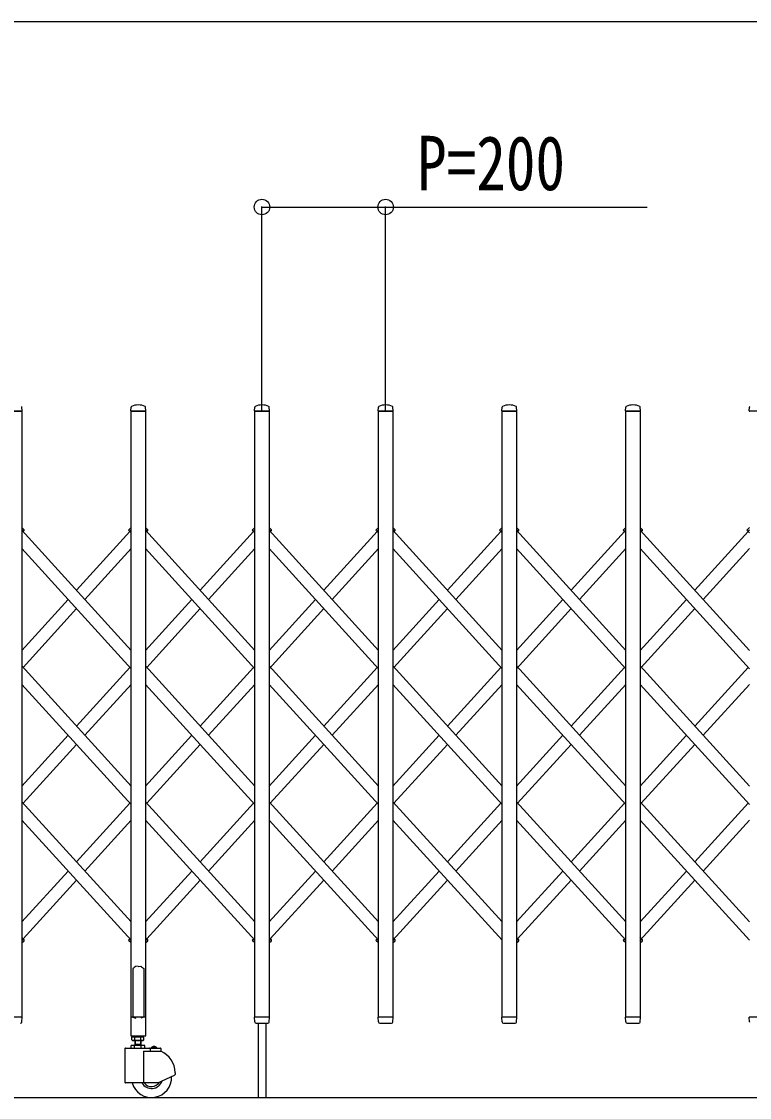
# Model space of a CAD drawing. Units: millimetres, scale not verified. Extents: x -16832 to 16820, y -11892 to 11880.
# Drawn here: x 234 to 1411, y 4882 to 6622 of the extents above; entities that cross this region are included whole.
import ezdxf
from ezdxf.enums import TextEntityAlignment as Align

# ---------------------------------------------------------------- set-up
doc = ezdxf.new("R2010")
doc.units = ezdxf.units.MM
doc.header["$LTSCALE"] = 50
for name, color, linetype in [('0-4_YKK_13', 4, 'Continuous'), ('0-5_YKK_A1', 4, 'Continuous'), ('0-6_YKK_D', 6, 'Continuous')]:
    doc.layers.add(name, color=color, linetype=linetype)
doc.styles.add('ＭＳ ゴシック', font='')
doc.styles.get('ＭＳ ゴシック').set_extended_font_data('MS Gothic')

msp = doc.modelspace()

# ---------------------------------------------------------------- linework, layer by layer
at = {"layer": '0-4_YKK_13'}
for p, q in [((234.27, 5992), (210.87, 5992)), ((234.57, 5992.32), (234.2, 5998.45)), ((410.57, 5992.32), (410.95, 5998.45)), ((434.27, 5992), (410.87, 5992)), ((434.57, 5992.32), (434.2, 5998.45)), ((610.57, 5992.32), (610.95, 5998.45)), ((634.27, 5992), (610.87, 5992)), ((634.57, 5992.32), (634.2, 5998.45)), ((810.57, 5992.32), (810.95, 5998.45)), ((834.27, 5992), (810.87, 5992)), ((834.57, 5992.32), (834.2, 5998.45)), ((1010.57, 5992.32), (1010.95, 5998.45)), ((1034.27, 5992), (1010.87, 5992)), ((1034.57, 5992.32), (1034.2, 5998.45)), ((1210.57, 5992.32), (1210.95, 5998.45)), ((1234.27, 5992), (1210.87, 5992)), ((1234.57, 5992.32), (1234.2, 5998.45)), ((1410.57, 5992.32), (1410.95, 5998.45)), ((1434.27, 5992), (1410.87, 5992)), ((237.87, 5800.11), (234.07, 5803.57)), ((236.92, 5797.59), (234.07, 5800.19)), ((236.92, 5797.59), (237.93, 5798.7)), ((408.23, 5797.59), (407.22, 5798.7)), ((407.28, 5800.11), (411.07, 5803.57)), ((408.23, 5797.59), (411.07, 5800.19)), ((437.87, 5800.11), (434.07, 5803.57)), ((436.92, 5797.59), (434.07, 5800.19)), ((436.92, 5797.59), (437.93, 5798.7)), ((608.23, 5797.59), (607.22, 5798.7)), ((607.28, 5800.11), (611.07, 5803.57)), ((608.23, 5797.59), (611.07, 5800.19)), ((637.84, 5800.11), (634.05, 5803.57)), ((636.89, 5797.59), (634.05, 5800.19)), ((636.89, 5797.59), (637.9, 5798.7)), ((808.2, 5797.59), (807.19, 5798.7)), ((808.2, 5797.59), (807.19, 5798.7)), ((808.2, 5797.59), (807.19, 5798.7)), ((807.25, 5800.11), (811.05, 5803.57)), ((807.25, 5800.11), (811.05, 5803.57)), ((807.25, 5800.11), (811.05, 5803.57)), ((808.2, 5797.59), (811.05, 5800.19)), ((808.2, 5797.59), (811.05, 5800.19)), ((808.2, 5797.59), (811.05, 5800.19)), ((837.84, 5800.11), (834.05, 5803.57)), ((836.89, 5797.59), (834.05, 5800.19)), ((836.89, 5797.59), (837.9, 5798.7)), ((1008.2, 5797.59), (1007.19, 5798.7)), ((1008.2, 5797.59), (1007.19, 5798.7)), ((1008.2, 5797.59), (1007.19, 5798.7)), ((1007.25, 5800.11), (1011.05, 5803.57)), ((1007.25, 5800.11), (1011.05, 5803.57)), ((1007.25, 5800.11), (1011.05, 5803.57)), ((1008.2, 5797.59), (1011.05, 5800.19)), ((1008.2, 5797.59), (1011.05, 5800.19)), ((1008.2, 5797.59), (1011.05, 5800.19)), ((1037.84, 5800.11), (1034.05, 5803.57)), ((1036.89, 5797.59), (1034.05, 5800.19)), ((1036.89, 5797.59), (1037.9, 5798.7)), ((1208.2, 5797.59), (1207.19, 5798.7)), ((1208.2, 5797.59), (1207.19, 5798.7)), ((1208.2, 5797.59), (1207.19, 5798.7)), ((1207.25, 5800.11), (1211.05, 5803.57)), ((1207.25, 5800.11), (1211.05, 5803.57)), ((1207.25, 5800.11), (1211.05, 5803.57)), ((1208.2, 5797.59), (1211.05, 5800.19)), ((1208.2, 5797.59), (1211.05, 5800.19)), ((1208.2, 5797.59), (1211.05, 5800.19)), ((1237.84, 5800.11), (1234.05, 5803.57)), ((1236.89, 5797.59), (1234.05, 5800.19)), ((1236.89, 5797.59), (1237.9, 5798.7)), ((1408.2, 5797.59), (1407.19, 5798.7)), ((1408.2, 5797.59), (1407.19, 5798.7)), ((1408.2, 5797.59), (1407.19, 5798.7)), ((1407.25, 5800.11), (1411.05, 5803.57)), ((1407.25, 5800.11), (1411.05, 5803.57)), ((1407.25, 5800.11), (1411.05, 5803.57)), ((1408.2, 5797.59), (1411.05, 5800.19)), ((1408.2, 5797.59), (1411.05, 5800.19)), ((1408.2, 5797.59), (1411.05, 5800.19)), ((234.07, 5132), (237.87, 5135.46)), ((411.07, 5132), (407.28, 5135.46)), ((434.07, 5132), (437.87, 5135.46)), ((611.07, 5132), (607.28, 5135.46)), ((634.05, 5132), (637.84, 5135.46)), ((636.67, 5137.78), (636.89, 5137.98)), ((636.89, 5137.98), (637.9, 5136.87)), ((808.2, 5137.98), (807.19, 5136.87)), ((808.2, 5137.98), (807.19, 5136.87)), ((808.2, 5137.98), (807.19, 5136.87)), ((811.05, 5132), (807.25, 5135.46)), ((811.05, 5132), (807.25, 5135.46)), ((811.05, 5132), (807.25, 5135.46)), ((811.05, 5135.39), (808.2, 5137.98)), ((811.05, 5135.39), (808.2, 5137.98)), ((811.05, 5135.39), (808.2, 5137.98)), ((834.05, 5132), (837.84, 5135.46)), ((836.67, 5137.78), (836.89, 5137.98)), ((836.89, 5137.98), (837.9, 5136.87)), ((1034.05, 5132), (1037.84, 5135.46)), ((1036.67, 5137.78), (1036.89, 5137.98)), ((1036.89, 5137.98), (1037.9, 5136.87)), ((1208.2, 5137.98), (1207.19, 5136.87)), ((1208.2, 5137.98), (1207.19, 5136.87)), ((1208.2, 5137.98), (1207.19, 5136.87)), ((1211.05, 5132), (1207.25, 5135.46)), ((1211.05, 5132), (1207.25, 5135.46)), ((1211.05, 5132), (1207.25, 5135.46)), ((1211.05, 5135.39), (1208.2, 5137.98)), ((1211.05, 5135.39), (1208.2, 5137.98)), ((1211.05, 5135.39), (1208.2, 5137.98)), ((1234.05, 5132), (1237.84, 5135.46)), ((1236.67, 5137.78), (1236.89, 5137.98)), ((1236.89, 5137.98), (1237.9, 5136.87)), ((413.57, 5090.55), (413.57, 5012.1)), ((422.57, 5093.8), (418.57, 5094.23)), ((422.57, 5093.8), (426.57, 5094.23)), ((426.57, 5094.23), (427.57, 5093.33)), ((427.57, 5093.33), (429.07, 5092.1)), ((429.07, 5092.1), (430.57, 5091.09)), ((430.57, 5091.09), (431.57, 5090.55)), ((431.57, 5090.55), (431.57, 5012.1)), ((234.27, 5012), (210.87, 5012)), ((234.12, 5004.29), (234.57, 5011.69)), ((410.27, 5011.5), (410.27, 4982.1)), ((413.57, 5012.1), (410.87, 5012.1)), ((413.57, 5012.1), (418.57, 5010.1)), ((431.57, 5012.1), (426.57, 5010.1)), ((434.27, 5012.1), (431.57, 5012.1)), ((434.87, 4982.1), (434.87, 5011.5)), ((611.03, 5004.29), (610.57, 5011.69)), ((634.27, 5012), (610.87, 5012)), ((634.12, 5004.29), (634.57, 5011.69)), ((811.03, 5004.29), (810.57, 5011.69)), ((834.27, 5012), (810.87, 5012)), ((834.12, 5004.29), (834.57, 5011.69)), ((1011.03, 5004.29), (1010.57, 5011.69)), ((1034.27, 5012), (1010.87, 5012)), ((1034.12, 5004.29), (1034.57, 5011.69)), ((1211.03, 5004.29), (1210.57, 5011.69)), ((1234.27, 5012), (1210.87, 5012)), ((1234.12, 5004.29), (1234.57, 5011.69)), ((1411.03, 5004.29), (1410.57, 5011.69)), ((1434.27, 5012), (1410.87, 5012)), ((234.1, 5003.88), (234.12, 5004.29)), ((611.03, 5004.29), (611.05, 5003.88)), ((613.05, 5002), (632.1, 5002)), ((634.1, 5003.88), (634.12, 5004.29)), ((811.03, 5004.29), (811.05, 5003.88)), ((813.05, 5002), (832.1, 5002)), ((834.1, 5003.88), (834.12, 5004.29)), ((1011.03, 5004.29), (1011.05, 5003.88)), ((1013.05, 5002), (1032.1, 5002)), ((1034.1, 5003.88), (1034.12, 5004.29)), ((1211.03, 5004.29), (1211.05, 5003.88)), ((1213.05, 5002), (1232.1, 5002)), ((1234.1, 5003.88), (1234.12, 5004.29)), ((1411.03, 5004.29), (1411.05, 5003.88)), ((410.87, 4981.5), (434.27, 4981.5))]:
    msp.add_line(p, q, dxfattribs=at)
for points in [[(234.07, 5135.39), (236.92, 5137.98), (237.93, 5136.87)], [(411.07, 5135.39), (408.23, 5137.98), (407.22, 5136.87)], [(434.07, 5135.39), (436.92, 5137.98), (437.93, 5136.87)], [(611.07, 5135.39), (608.23, 5137.98), (607.22, 5136.87)], [(416.07, 5092.1), (414.57, 5091.09), (413.57, 5090.55)], [(418.57, 5094.23), (417.57, 5093.33), (416.07, 5092.1)]]:
    msp.add_lwpolyline(points, dxfattribs=at)
for centre, radius, start, end in [((233.2, 5998.39), 1, 3.5, 62.3399), ((234.27, 5992.3), 0.3, 270, 0), ((234.27, 5992.3), 0.3, 0, 3.5), ((410.87, 5992.3), 0.3, 176.5, 180), ((410.87, 5992.3), 0.3, 180, 270), ((411.95, 5998.39), 1, 117.6601, 176.5), ((422.57, 5978.11), 23.89, 62.3399, 117.6601), ((433.2, 5998.39), 1, 3.5, 62.3399), ((434.27, 5992.3), 0.3, 270, 0), ((434.27, 5992.3), 0.3, 0, 3.5), ((610.87, 5992.3), 0.3, 176.5, 180), ((610.87, 5992.3), 0.3, 180, 270), ((611.95, 5998.39), 1, 117.6601, 176.5), ((622.57, 5978.11), 23.89, 62.3399, 117.6601), ((633.2, 5998.39), 1, 3.5, 62.3399), ((634.27, 5992.3), 0.3, 270, 0), ((634.27, 5992.3), 0.3, 0, 3.5), ((810.87, 5992.3), 0.3, 176.5, 180), ((810.87, 5992.3), 0.3, 180, 270), ((811.95, 5998.39), 1, 117.6601, 176.5), ((822.57, 5978.11), 23.89, 62.3399, 117.6601), ((833.2, 5998.39), 1, 3.5, 62.3399), ((834.27, 5992.3), 0.3, 270, 0), ((834.27, 5992.3), 0.3, 0, 3.5), ((1010.87, 5992.3), 0.3, 176.5, 180), ((1010.87, 5992.3), 0.3, 180, 270), ((1011.95, 5998.39), 1, 117.6601, 176.5), ((1022.57, 5978.11), 23.89, 62.3399, 117.6601), ((1033.2, 5998.39), 1, 3.5, 62.3399), ((1034.27, 5992.3), 0.3, 270, 0), ((1034.27, 5992.3), 0.3, 0, 3.5), ((1210.87, 5992.3), 0.3, 176.5, 180), ((1210.87, 5992.3), 0.3, 180, 270), ((1211.95, 5998.39), 1, 117.6601, 176.5), ((1222.57, 5978.11), 23.89, 62.3399, 117.6601), ((1233.2, 5998.39), 1, 3.5, 62.3399), ((1234.27, 5992.3), 0.3, 270, 0), ((1234.27, 5992.3), 0.3, 0, 3.5), ((1410.87, 5992.3), 0.3, 176.5, 180), ((1410.87, 5992.3), 0.3, 180, 270), ((1411.95, 5998.39), 1, 117.6601, 176.5), ((237.19, 5799.37), 1, 317.66992, 47.66992), ((407.95, 5799.37), 1, 132.33008, 222.33008), ((437.19, 5799.37), 1, 317.66992, 47.66992), ((607.95, 5799.37), 1, 132.33008, 222.33008), ((637.17, 5799.37), 1, 317.66992, 47.66992), ((807.93, 5799.37), 1, 132.33008, 222.33008), ((807.93, 5799.37), 1, 132.33008, 222.33008), ((807.93, 5799.37), 1, 132.33008, 222.33008), ((837.17, 5799.37), 1, 317.66992, 47.66992), ((1007.93, 5799.37), 1, 132.33008, 222.33008), ((1007.93, 5799.37), 1, 132.33008, 222.33008), ((1007.93, 5799.37), 1, 132.33008, 222.33008), ((1037.17, 5799.37), 1, 317.66992, 47.66992), ((1207.93, 5799.37), 1, 132.33008, 222.33008), ((1207.93, 5799.37), 1, 132.33008, 222.33008), ((1207.93, 5799.37), 1, 132.33008, 222.33008), ((1237.17, 5799.37), 1, 317.66992, 47.66992), ((1407.93, 5799.37), 1, 132.33008, 222.33008), ((1407.93, 5799.37), 1, 132.33008, 222.33008), ((1407.93, 5799.37), 1, 132.33008, 222.33008), ((237.19, 5136.2), 1, 312.33008, 42.33008), ((407.95, 5136.2), 1, 137.66992, 227.66992), ((437.19, 5136.2), 1, 312.33008, 42.33008), ((607.95, 5136.2), 1, 137.66992, 227.66992), ((637.17, 5136.2), 1, 312.33008, 42.33008), ((807.93, 5136.2), 1, 137.66992, 227.66992), ((807.93, 5136.2), 1, 137.66992, 227.66992), ((807.93, 5136.2), 1, 137.66992, 227.66992), ((837.17, 5136.2), 1, 312.33008, 42.33008), ((1037.17, 5136.2), 1, 312.33008, 42.33008), ((1207.93, 5136.2), 1, 137.66992, 227.66992), ((1207.93, 5136.2), 1, 137.66992, 227.66992), ((1207.93, 5136.2), 1, 137.66992, 227.66992), ((1237.17, 5136.2), 1, 312.33008, 42.33008), ((234.27, 5011.7), 0.3, 356.5, 90), ((410.87, 5011.5), 0.6, 90, 180), ((434.27, 5011.5), 0.6, 0, 90), ((610.87, 5011.7), 0.3, 90, 183.5), ((634.27, 5011.7), 0.3, 356.5, 90), ((810.87, 5011.7), 0.3, 90, 183.5), ((834.27, 5011.7), 0.3, 356.5, 90), ((1010.87, 5011.7), 0.3, 90, 183.5), ((1034.27, 5011.7), 0.3, 356.5, 90), ((1210.87, 5011.7), 0.3, 90, 183.5), ((1234.27, 5011.7), 0.3, 356.5, 90), ((1410.87, 5011.7), 0.3, 90, 183.5), ((232.1, 5004), 2, 270, 356.5), ((613.05, 5004), 2, 183.5, 270), ((632.1, 5004), 2, 270, 356.5), ((813.05, 5004), 2, 183.5, 270), ((832.1, 5004), 2, 270, 356.5), ((1013.05, 5004), 2, 183.5, 270), ((1032.1, 5004), 2, 270, 356.5), ((1213.05, 5004), 2, 183.5, 270), ((1232.1, 5004), 2, 270, 356.5), ((410.87, 4982.1), 0.6, 180, 270), ((434.27, 4982.1), 0.6, 270, 0)]:
    msp.add_arc(centre, radius, start, end, dxfattribs=at)
at = {"layer": '0-5_YKK_A1'}
for p, q in [((236.7, 5797.79), (234.07, 5800.19)), ((411.07, 5605.04), (234.07, 5799.36)), ((236.1, 5797.13), (236.7, 5797.79)), ((322.57, 5702.2), (409.05, 5797.13)), ((408.45, 5797.79), (411.07, 5800.19)), ((411.07, 5794.91), (408.45, 5797.79)), ((436.7, 5797.79), (434.07, 5800.19)), ((611.07, 5605.04), (434.07, 5799.36)), ((436.1, 5797.13), (436.7, 5797.79)), ((522.57, 5702.2), (609.05, 5797.13)), ((608.45, 5797.79), (611.07, 5800.19)), ((611.07, 5794.91), (608.45, 5797.79)), ((811.05, 5605.04), (634.05, 5799.36)), ((722.55, 5702.2), (809.02, 5797.13)), ((808.42, 5797.79), (811.05, 5800.19)), ((808.42, 5797.79), (811.05, 5800.19)), ((808.42, 5797.79), (811.05, 5800.19)), ((811.05, 5794.91), (808.42, 5797.79)), ((836.67, 5797.79), (834.05, 5800.19)), ((1011.05, 5605.04), (834.05, 5799.36)), ((836.07, 5797.13), (836.67, 5797.79)), ((922.55, 5702.2), (1009.02, 5797.13)), ((1008.42, 5797.79), (1011.05, 5800.19)), ((1008.42, 5797.79), (1011.05, 5800.19)), ((1008.42, 5797.79), (1011.05, 5800.19)), ((1011.05, 5794.91), (1008.42, 5797.79)), ((1211.05, 5605.04), (1034.05, 5799.36)), ((1122.55, 5702.2), (1209.02, 5797.13)), ((1208.42, 5797.79), (1211.05, 5800.19)), ((1208.42, 5797.79), (1211.05, 5800.19)), ((1208.42, 5797.79), (1211.05, 5800.19)), ((1211.05, 5794.91), (1208.42, 5797.79)), ((1236.67, 5797.79), (1234.05, 5800.19)), ((1411.05, 5605.04), (1234.05, 5799.36)), ((1236.07, 5797.13), (1236.67, 5797.79)), ((1322.55, 5702.2), (1409.02, 5797.13)), ((1408.42, 5797.79), (1411.05, 5800.19)), ((1408.42, 5797.79), (1411.05, 5800.19)), ((1408.42, 5797.79), (1411.05, 5800.19)), ((1411.05, 5794.91), (1408.42, 5797.79)), ((411.07, 5575.34), (234.07, 5769.66)), ((336.1, 5687.35), (411.07, 5769.66)), ((611.07, 5575.34), (434.07, 5769.66)), ((536.1, 5687.35), (611.07, 5769.66)), ((811.05, 5575.34), (634.05, 5769.66)), ((736.07, 5687.35), (811.05, 5769.66)), ((1011.05, 5575.34), (834.05, 5769.66)), ((936.07, 5687.35), (1011.05, 5769.66)), ((1211.05, 5575.34), (1034.05, 5769.66)), ((1136.07, 5687.35), (1211.05, 5769.66)), ((1411.05, 5575.34), (1234.05, 5769.66)), ((1336.07, 5687.35), (1411.05, 5769.66)), ((234.07, 5605.04), (309.05, 5687.35)), ((236.1, 5577.57), (322.57, 5672.5)), ((434.07, 5605.04), (509.05, 5687.35)), ((436.1, 5577.57), (522.57, 5672.5)), ((634.05, 5605.04), (709.02, 5687.35)), ((634.05, 5575.34), (722.55, 5672.5)), ((834.05, 5605.04), (909.02, 5687.35)), ((836.07, 5577.57), (922.55, 5672.5)), ((1034.05, 5605.04), (1109.02, 5687.35)), ((1034.05, 5575.34), (1122.55, 5672.5)), ((1234.05, 5605.04), (1309.02, 5687.35)), ((1236.07, 5577.57), (1322.55, 5672.5)), ((411.07, 5385.48), (234.07, 5579.79)), ((322.57, 5482.64), (409.05, 5577.57)), ((611.07, 5385.48), (434.07, 5579.79)), ((522.57, 5482.64), (609.05, 5577.57)), ((811.05, 5385.48), (634.05, 5579.79)), ((722.55, 5482.64), (809.02, 5577.57)), ((1011.05, 5385.48), (834.05, 5579.79)), ((922.55, 5482.64), (1009.02, 5577.57)), ((1211.05, 5385.48), (1034.05, 5579.79)), ((1122.55, 5482.64), (1209.02, 5577.57)), ((1411.05, 5385.48), (1234.05, 5579.79)), ((1322.55, 5482.64), (1409.02, 5577.57)), ((411.07, 5355.78), (234.07, 5550.09)), ((336.1, 5467.79), (411.07, 5550.09)), ((611.07, 5355.78), (434.07, 5550.09)), ((536.1, 5467.79), (611.07, 5550.09)), ((811.05, 5355.78), (634.05, 5550.09)), ((736.07, 5467.79), (811.05, 5550.09)), ((1011.05, 5355.78), (834.05, 5550.09)), ((936.07, 5467.79), (1011.05, 5550.09)), ((1211.05, 5355.78), (1034.05, 5550.09)), ((1136.07, 5467.79), (1211.05, 5550.09)), ((1411.05, 5355.78), (1234.05, 5550.09)), ((1336.07, 5467.79), (1411.05, 5550.09)), ((234.07, 5385.48), (309.05, 5467.79)), ((434.07, 5385.48), (509.05, 5467.79)), ((634.05, 5385.48), (709.02, 5467.79)), ((834.05, 5385.48), (909.02, 5467.79)), ((1034.05, 5385.48), (1109.02, 5467.79)), ((1234.05, 5385.48), (1309.02, 5467.79)), ((236.1, 5358), (322.57, 5452.94)), ((436.1, 5358), (522.57, 5452.94)), ((636.07, 5358), (722.55, 5452.94)), ((836.07, 5358), (922.55, 5452.94)), ((1036.07, 5358), (1122.55, 5452.94)), ((1236.07, 5358), (1322.55, 5452.94)), ((411.07, 5165.91), (234.07, 5360.23)), ((611.07, 5165.91), (434.07, 5360.23)), ((811.05, 5165.91), (634.05, 5360.23)), ((1011.05, 5165.91), (834.05, 5360.23)), ((1211.05, 5165.91), (1034.05, 5360.23)), ((1411.05, 5165.91), (1234.05, 5360.23)), ((322.57, 5263.07), (409.05, 5358)), ((522.57, 5263.07), (609.05, 5358)), ((722.55, 5263.07), (809.02, 5358)), ((922.55, 5263.07), (1009.02, 5358)), ((1122.55, 5263.07), (1209.02, 5358)), ((1322.55, 5263.07), (1409.02, 5358)), ((411.07, 5136.21), (234.07, 5330.53)), ((336.1, 5248.22), (411.07, 5330.53)), ((611.07, 5136.21), (434.07, 5330.53)), ((536.1, 5248.22), (611.07, 5330.53)), ((811.05, 5136.21), (634.05, 5330.53)), ((736.07, 5248.22), (811.05, 5330.53)), ((1011.05, 5136.21), (834.05, 5330.53)), ((936.07, 5248.22), (1011.05, 5330.53)), ((1211.05, 5136.21), (1034.05, 5330.53)), ((1136.07, 5248.22), (1211.05, 5330.53)), ((1411.05, 5136.21), (1234.05, 5330.53)), ((1336.07, 5248.22), (1411.05, 5330.53)), ((234.07, 5165.91), (309.05, 5248.22)), ((434.07, 5165.91), (509.05, 5248.22)), ((634.05, 5165.91), (709.02, 5248.22)), ((834.05, 5165.91), (909.02, 5248.22)), ((1034.05, 5165.91), (1109.02, 5248.22)), ((1234.05, 5165.91), (1309.02, 5248.22)), ((236.1, 5138.44), (322.57, 5233.37)), ((436.1, 5138.44), (522.57, 5233.37)), ((636.07, 5138.44), (722.55, 5233.37)), ((834.05, 5136.21), (922.55, 5233.37)), ((1036.07, 5138.44), (1122.55, 5233.37)), ((1234.05, 5136.21), (1322.55, 5233.37)), ((636.67, 5137.78), (634.05, 5140.66)), ((634.05, 5135.39), (636.67, 5137.78)), ((808.42, 5137.78), (809.02, 5138.44)), ((811.05, 5135.39), (808.42, 5137.78)), ((836.67, 5137.78), (834.05, 5140.66)), ((834.05, 5135.39), (836.67, 5137.78)), ((1036.67, 5137.78), (1034.05, 5140.66)), ((1034.05, 5135.39), (1036.67, 5137.78)), ((1208.42, 5137.78), (1209.02, 5138.44)), ((1211.05, 5135.39), (1208.42, 5137.78)), ((1236.67, 5137.78), (1234.05, 5140.66)), ((1234.05, 5135.39), (1236.67, 5137.78)), ((616.57, 5002), (616.57, 4882)), ((628.57, 5002), (628.57, 4882)), ((413.33, 4982), (413.33, 4980.2)), ((417.02, 4974.96), (417.02, 4979.44)), ((426.83, 4974.96), (426.83, 4979.44)), ((400.93, 4961), (400.93, 4906.5)), ((401.93, 4962), (457.93, 4962)), ((410.96, 4962), (410.96, 4966)), ((412.11, 4974.96), (413.43, 4974.2)), ((430.43, 4974.2), (413.43, 4974.2)), ((416.44, 4962), (416.44, 4966)), ((416.93, 4974.2), (416.93, 4966)), ((416.93, 4968), (426.93, 4968)), ((417.74, 4968), (416.93, 4966.6)), ((417.74, 4974.2), (417.74, 4968)), ((426.12, 4974.2), (426.12, 4968)), ((426.12, 4968), (426.93, 4966.6)), ((426.93, 4966), (426.93, 4974.2)), ((427.41, 4962), (427.41, 4966)), ((431.74, 4974.96), (430.43, 4974.2)), ((441.54, 4961), (441.54, 4957)), ((452.63, 4962.51), (443.23, 4962.51)), ((443.23, 4962), (443.23, 4962.51)), ((452.63, 4962), (443.23, 4962)), ((452.63, 4962), (452.63, 4962.51)), ((458.93, 4961), (458.93, 4957)), ((430.87, 4957), (430.87, 4905.5)), ((430.94, 4957), (458.93, 4957)), ((453.93, 4905.5), (481.35, 4918.29)), ((481.93, 4922.09), (481.93, 4919.2)), ((453.93, 4905.5), (401.93, 4905.5)), ((-4223.78, 4882), (2557.93, 4882))]:
    msp.add_line(p, q, dxfattribs=at)
for points in [[(211.07, 5992), (234.07, 5992), (234.07, 5012), (211.07, 5012)], [(411.07, 5992), (434.07, 5992), (434.07, 5012), (411.07, 5012)], [(611.07, 5992), (634.07, 5992), (634.07, 5012), (611.07, 5012)], [(811.07, 5992), (834.07, 5992), (834.07, 5012), (811.07, 5012)], [(1011.07, 5992), (1034.07, 5992), (1034.07, 5012), (1011.07, 5012)], [(1211.07, 5992), (1234.07, 5992), (1234.07, 5012), (1211.07, 5012)]]:
    msp.add_lwpolyline(points, close=True, dxfattribs=at)
for points in [[(636.07, 5797.13), (636.67, 5797.79), (634.05, 5800.19)], [(1036.07, 5797.13), (1036.67, 5797.79), (1034.05, 5800.19)], [(234.07, 5135.39), (236.7, 5137.78), (234.07, 5140.66)], [(411.07, 5135.39), (408.45, 5137.78), (409.05, 5138.44)], [(434.07, 5135.39), (436.7, 5137.78), (434.07, 5140.66)], [(611.07, 5135.39), (608.45, 5137.78), (609.05, 5138.44)], [(811.05, 5135.39), (808.42, 5137.78), (809.02, 5138.44)], [(811.05, 5135.39), (808.42, 5137.78), (809.02, 5138.44)], [(1211.05, 5135.39), (1208.42, 5137.78), (1209.02, 5138.44)], [(1211.05, 5135.39), (1208.42, 5137.78), (1209.02, 5138.44)], [(412.11, 4974.96), (412.11, 4979.44), (413.43, 4980.2)], [(413.33, 4980.2), (430.53, 4980.2), (430.53, 4982)], [(431.74, 4974.96), (431.74, 4979.44), (430.43, 4980.2), (413.43, 4980.2)], [(432.89, 4962), (432.89, 4966), (410.96, 4966)], [(445.83, 4964.16), (446.78, 4962.21), (447.93, 4961.6)], [(450.03, 4964.16), (449.08, 4962.21), (447.93, 4961.6)]]:
    msp.add_lwpolyline(points, dxfattribs=at)
for centre, radius, start, end in [((414.56, 4975.86), 4.34, 55.61575, 124.38425), ((421.93, 4963.96), 16.24, 72.41205, 107.58795), ((429.29, 4975.86), 4.34, 55.61575, 124.38425), ((401.93, 4961), 1, 90, 180), ((414.56, 4978.55), 4.34, 235.61575, 304.38425), ((421.93, 4990.44), 16.24, 252.41205, 287.58795), ((429.29, 4978.55), 4.34, 235.61575, 304.38425), ((440.54, 4961), 1, 0, 90), ((447.93, 4957.96), 6.55, 44.12696, 135.87304), ((457.93, 4961), 1, 0, 90), ((443.93, 4922.09), 38, 0, 66.75044), ((443.93, 4914.5), 32.5, 196.07665, 2.6035), ((443.93, 4914.5), 18, 210, 341.53259), ((443.93, 4914.5), 15, 216.8699, 329.35772), ((480.93, 4919.2), 1, 295, 0), ((401.93, 4906.5), 1, 180, 270)]:
    msp.add_arc(centre, radius, start, end, dxfattribs=at)
at = {"layer": '0-6_YKK_D'}
for p, q in [((-3295.93, 6622), (1630.07, 6622)), ((622.57, 5993), (622.57, 6323)), ((822.57, 5993), (822.57, 6323))]:
    msp.add_line(p, q, dxfattribs=at)
msp.add_lwpolyline([(622.57, 6322), (822.57, 6322), (1245.37, 6322)], dxfattribs=at)
for centre in [(622.57, 6322), (822.57, 6322)]:
    msp.add_circle(centre, 12.5, dxfattribs=at)

# ---------------------------------------------------------------- texts
at = {"layer": '0-6_YKK_D', "style": 'ＭＳ ゴシック', "width": 0.8}
msp.add_text('P=200', height=87.98, dxfattribs=at).set_placement((873.37, 6322.8), align=Align.BOTTOM_LEFT)

doc.saveas('drawing.dxf')
